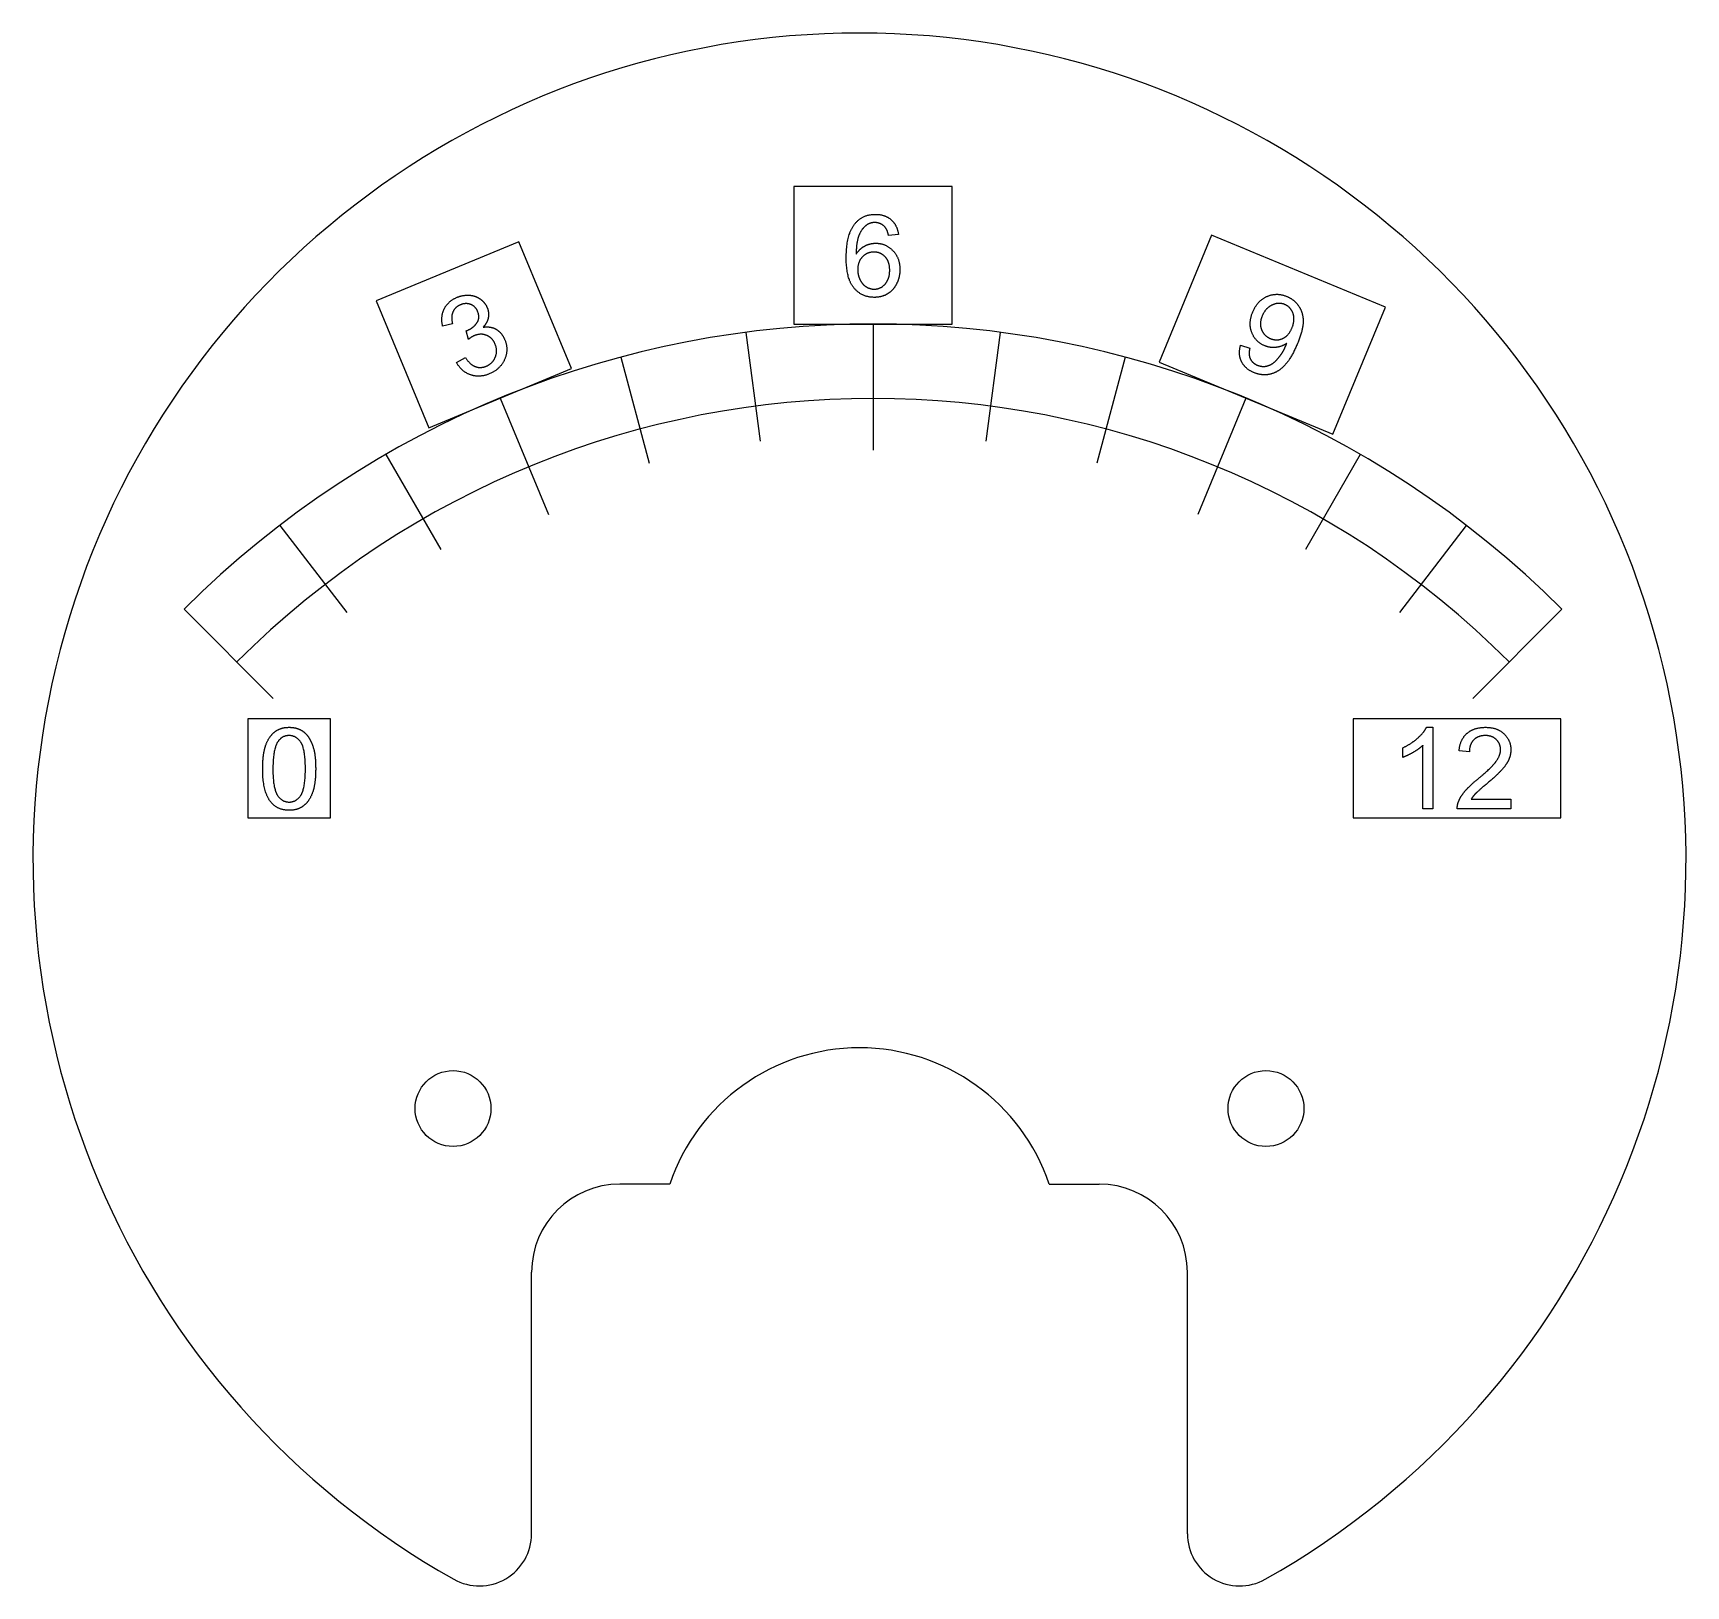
# Model space of a CAD drawing. Header units: millimetres. Extents: x -30.5 to 30.5, y -26.8 to 30.5.
import ezdxf

# ---------------------------------------------------------------- set-up
doc = ezdxf.new("R2010")
doc.units = ezdxf.units.MM
doc.layers.get('0').update_dxf_attribs({"linetype": 'CONTINUOUS'})

msp = doc.modelspace()

# ---------------------------------------------------------------- linework, layer by layer
for p, q in [((1.438, 23.061), (1.072, 23.032)), ((-15.02, 19.763), (-15.385, 19.682)), ((0.501, 19.759), (0.501, 15.109)), ((-14.436, 19.194), (-14.522, 19.508)), ((-4.193, 19.452), (-3.664, 15.436)), ((5.194, 19.452), (4.666, 15.436)), ((14.063, 18.977), (14.403, 18.871)), ((-14.867, 18.335), (-14.546, 18.521)), ((-8.806, 18.534), (-7.758, 14.622)), ((9.808, 18.534), (8.759, 14.622)), ((-13.26, 17.022), (-11.48, 12.726)), ((14.262, 17.022), (12.482, 12.726)), ((-17.479, 14.942), (-15.453, 11.434)), ((18.48, 14.942), (16.455, 11.434)), ((-21.389, 12.329), (-18.924, 9.115)), ((22.391, 12.329), (19.925, 9.115)), ((-24.92, 9.233), (-21.639, 5.938)), ((25.921, 9.233), (22.64, 5.938)), ((20.925, 4.874), (21.163, 4.874)), ((21.163, 4.874), (21.163, 1.862)), ((20.057, 3.765), (20.057, 4.121)), ((20.794, 1.862), (20.794, 4.209)), ((22.507, 3.968), (22.128, 4.007)), ((21.163, 1.862), (20.794, 1.862)), ((24.042, 1.862), (22.059, 1.862)), ((22.57, 2.216), (24.042, 2.216)), ((24.042, 2.216), (24.042, 1.862)), ((-7, -11.987), (-8.851, -11.987)), ((7, -11.987), (8.851, -11.987)), ((-12.1, -24.891), (-12.1, -15.235)), ((12.1, -24.891), (12.1, -15.235))]:
    msp.add_line(p, q)
for points in [[(-2.423, 19.759), (3.425, 19.759), (3.425, 24.831), (-2.423, 24.831)], [(-15.894, 15.931), (-10.626, 18.113), (-12.567, 22.799), (-17.835, 20.617)], [(11.055, 18.35), (17.468, 15.694), (19.409, 20.38), (12.996, 23.036)], [(-22.569, 1.535), (-19.527, 1.535), (-19.527, 5.189), (-22.569, 5.189)], [(18.217, 1.535), (25.882, 1.535), (25.882, 5.189), (18.217, 5.189)]]:
    msp.add_lwpolyline(points, close=True)
for centre in [(-15, -9.197), (15, -9.197)]:
    msp.add_circle(centre, 1.4)
for centre, radius, start, end in [((0, 0), 30.5, -60.59584, 240.59584), ((0.501, -16.199), 35.959, 45.01381, 134.98619), ((0.501, -16.199), 33.209, 45.01381, 134.98619), ((0, -14.342), 7.386, 18.59968, 161.40032), ((-8.851, -15.235), 3.249, 90, 180), ((8.851, -15.235), 3.249, 0, 90), ((-14.028, -24.891), 1.928, -119.40416, 0), ((14.028, -24.891), 1.928, 180, 299.40416)]:
    msp.add_arc(centre, radius, start, end)
for points in [[(-0.168, 23.464), (0.112, 23.808), (0.587, 23.808)], [(0.587, 23.808), (0.941, 23.808), (1.167, 23.609)], [(-0.49, 22.199), (-0.49, 23.069), (-0.168, 23.464)], [(0.255, 23.407), (0.081, 23.28), (-0.019, 23.036)], [(0.564, 23.505), (0.388, 23.505), (0.255, 23.407)], [(0.933, 23.347), (0.783, 23.505), (0.564, 23.505)], [(1.072, 23.032), (1.023, 23.249), (0.933, 23.347)], [(1.167, 23.609), (1.393, 23.411), (1.438, 23.061)], [(-0.019, 23.036), (-0.119, 22.793), (-0.123, 22.342)], [(-0.123, 22.342), (0.01, 22.545), (0.202, 22.643)], [(0.202, 22.643), (0.394, 22.742), (0.605, 22.742)], [(0.605, 22.742), (0.973, 22.742), (1.232, 22.47)], [(-0.199, 21.083), (-0.49, 21.422), (-0.49, 22.199)], [(0.108, 22.237), (-0.066, 22.058), (-0.066, 21.767)], [(0.531, 22.416), (0.282, 22.416), (0.108, 22.237)], [(0.949, 22.237), (0.783, 22.416), (0.531, 22.416)], [(1.115, 21.747), (1.115, 22.058), (0.949, 22.237)], [(1.232, 22.47), (1.491, 22.199), (1.491, 21.77)], [(-0.066, 21.767), (-0.066, 21.577), (0.015, 21.403)], [(0.015, 21.403), (0.096, 21.229), (0.241, 21.138)], [(0.947, 21.235), (1.115, 21.424), (1.115, 21.747)], [(1.491, 21.77), (1.491, 21.487), (1.369, 21.245)], [(-15.321, 20.33), (-15.178, 20.61), (-14.849, 20.746)], [(-14.849, 20.746), (-14.622, 20.84), (-14.391, 20.822)], [(-14.391, 20.822), (-14.159, 20.803), (-13.989, 20.677)], [(0.552, 20.744), (0.091, 20.744), (-0.199, 21.083)], [(0.241, 21.138), (0.386, 21.047), (0.546, 21.047)], [(0.546, 21.047), (0.779, 21.047), (0.947, 21.235)], [(1.035, 20.873), (0.822, 20.744), (0.552, 20.744)], [(1.369, 21.245), (1.248, 21.002), (1.035, 20.873)], [(14.512, 20.204), (14.686, 20.626), (15.042, 20.78)], [(15.042, 20.78), (15.397, 20.934), (15.771, 20.779)], [(15.771, 20.779), (16.041, 20.667), (16.205, 20.428)], [(-15.385, 19.682), (-15.464, 20.05), (-15.321, 20.33)], [(-15.005, 20.207), (-15.085, 20.028), (-15.02, 19.763)], [(-14.725, 20.469), (-14.924, 20.387), (-15.005, 20.207)], [(-14.347, 20.482), (-14.525, 20.552), (-14.725, 20.469)], [(-14.092, 20.224), (-14.17, 20.411), (-14.347, 20.482)], [(-14.121, 19.802), (-13.994, 19.988), (-14.092, 20.224)], [(-13.989, 20.677), (-13.818, 20.551), (-13.739, 20.362)], [(-13.739, 20.362), (-13.665, 20.182), (-13.7, 19.995)], [(14.478, 19.447), (14.343, 19.796), (14.512, 20.204)], [(15.224, 20.458), (14.979, 20.343), (14.857, 20.048)], [(15.696, 20.48), (15.469, 20.574), (15.224, 20.458)], [(16, 20.152), (15.915, 20.389), (15.696, 20.48)], [(15.963, 19.623), (16.085, 19.916), (16, 20.152)], [(16.205, 20.428), (16.369, 20.19), (16.374, 19.872)], [(-14.522, 19.508), (-14.487, 19.518), (-14.466, 19.527)], [(-14.466, 19.527), (-14.248, 19.617), (-14.121, 19.802)], [(-13.7, 19.995), (-13.736, 19.807), (-13.889, 19.642)], [(-13.889, 19.642), (-13.62, 19.687), (-13.409, 19.565)], [(-13.409, 19.565), (-13.199, 19.442), (-13.088, 19.174)], [(14.857, 20.048), (14.747, 19.783), (14.838, 19.551)], [(14.838, 19.551), (14.93, 19.32), (15.164, 19.223)], [(15.621, 19.227), (15.842, 19.33), (15.963, 19.623)], [(16.374, 19.872), (16.378, 19.555), (16.167, 19.044)], [(-14.212, 19.331), (-14.308, 19.291), (-14.436, 19.194)], [(-13.759, 19.34), (-13.976, 19.429), (-14.212, 19.331)], [(-13.446, 19.017), (-13.543, 19.251), (-13.759, 19.34)], [(-13.441, 18.536), (-13.344, 18.771), (-13.446, 19.017)], [(-13.088, 19.174), (-12.938, 18.811), (-13.098, 18.449)], [(14.101, 18.366), (13.969, 18.632), (14.063, 18.977)], [(14.956, 18.957), (14.612, 19.099), (14.478, 19.447)], [(15.381, 18.899), (15.163, 18.871), (14.956, 18.957)], [(15.164, 19.223), (15.4, 19.125), (15.621, 19.227)], [(15.769, 19.047), (15.6, 18.927), (15.381, 18.899)], [(15.52, 18.584), (15.655, 18.767), (15.743, 18.979)], [(16.167, 19.044), (15.947, 18.513), (15.701, 18.246)], [(15.743, 18.979), (15.752, 19.001), (15.769, 19.047)], [(-14.359, 17.886), (-14.69, 18.003), (-14.867, 18.335)], [(-14.546, 18.521), (-14.367, 18.256), (-14.173, 18.187)], [(-13.777, 18.202), (-13.537, 18.301), (-13.441, 18.536)], [(-13.098, 18.449), (-13.258, 18.087), (-13.663, 17.919)], [(14.557, 17.966), (14.232, 18.1), (14.101, 18.366)], [(14.403, 18.871), (14.349, 18.623), (14.423, 18.471)], [(14.423, 18.471), (14.497, 18.318), (14.681, 18.242)], [(14.985, 18.2), (15.133, 18.223), (15.259, 18.312)], [(15.259, 18.312), (15.384, 18.401), (15.52, 18.584)], [(-13.663, 17.919), (-14.027, 17.768), (-14.359, 17.886)], [(-14.173, 18.187), (-13.98, 18.118), (-13.777, 18.202)], [(15.159, 17.909), (14.863, 17.839), (14.557, 17.966)], [(14.681, 18.242), (14.838, 18.177), (14.985, 18.2)], [(15.701, 18.246), (15.455, 17.979), (15.159, 17.909)], [(-21.917, 4.198), (-21.807, 4.522), (-21.591, 4.698)], [(-21.457, 4.355), (-21.648, 4.08), (-21.648, 3.342)], [(-21.591, 4.698), (-21.376, 4.874), (-21.048, 4.874)], [(-21.052, 4.57), (-21.306, 4.57), (-21.457, 4.355)], [(-20.621, 4.326), (-20.794, 4.57), (-21.052, 4.57)], [(-21.048, 4.874), (-20.807, 4.874), (-20.625, 4.777)], [(-20.625, 4.777), (-20.442, 4.68), (-20.324, 4.497)], [(-20.449, 3.342), (-20.449, 4.083), (-20.621, 4.326)], [(-20.324, 4.497), (-20.205, 4.314), (-20.137, 4.051)], [(20.057, 4.121), (20.367, 4.267), (20.598, 4.473)], [(20.598, 4.473), (20.829, 4.68), (20.925, 4.874)], [(22.128, 4.007), (22.167, 4.43), (22.421, 4.652)], [(22.421, 4.652), (22.675, 4.874), (23.103, 4.874)], [(22.669, 4.41), (22.509, 4.25), (22.507, 3.968)], [(23.094, 4.57), (22.828, 4.57), (22.669, 4.41)], [(23.503, 4.419), (23.346, 4.57), (23.094, 4.57)], [(23.103, 4.874), (23.534, 4.874), (23.786, 4.635)], [(23.659, 4.05), (23.659, 4.269), (23.503, 4.419)], [(23.786, 4.635), (24.038, 4.396), (24.038, 4.042)], [(-22.026, 3.342), (-22.026, 3.874), (-21.917, 4.198)], [(-20.137, 4.051), (-20.07, 3.788), (-20.07, 3.342)], [(20.445, 3.956), (20.229, 3.829), (20.057, 3.765)], [(20.794, 4.209), (20.661, 4.083), (20.445, 3.956)], [(23.487, 3.607), (23.659, 3.841), (23.659, 4.05)], [(23.964, 3.688), (23.89, 3.514), (23.72, 3.321)], [(24.038, 4.042), (24.038, 3.862), (23.964, 3.688)], [(-21.73, 2.122), (-22.026, 2.497), (-22.026, 3.342)], [(-21.648, 3.342), (-21.648, 2.603), (-21.475, 2.358)], [(-20.621, 2.359), (-20.449, 2.605), (-20.449, 3.342)], [(-20.07, 3.342), (-20.07, 2.814), (-20.178, 2.489)], [(22.826, 2.971), (23.315, 3.372), (23.487, 3.607)], [(23.72, 3.321), (23.549, 3.129), (23.152, 2.793)], [(-20.178, 2.489), (-20.287, 2.165), (-20.503, 1.988)], [(22.102, 2.118), (22.178, 2.321), (22.344, 2.517)], [(22.344, 2.517), (22.511, 2.713), (22.826, 2.971)], [(23.152, 2.793), (22.82, 2.515), (22.726, 2.416)], [(-21.048, 1.811), (-21.482, 1.811), (-21.73, 2.122)], [(-21.475, 2.358), (-21.302, 2.114), (-21.048, 2.114)], [(-21.048, 2.114), (-20.794, 2.114), (-20.621, 2.359)], [(-20.503, 1.988), (-20.719, 1.811), (-21.048, 1.811)], [(22.059, 1.862), (22.055, 1.995), (22.102, 2.118)], [(22.726, 2.416), (22.632, 2.316), (22.57, 2.216)]]:
    msp.add_open_spline(points, degree=2)

doc.saveas('drawing.dxf')
